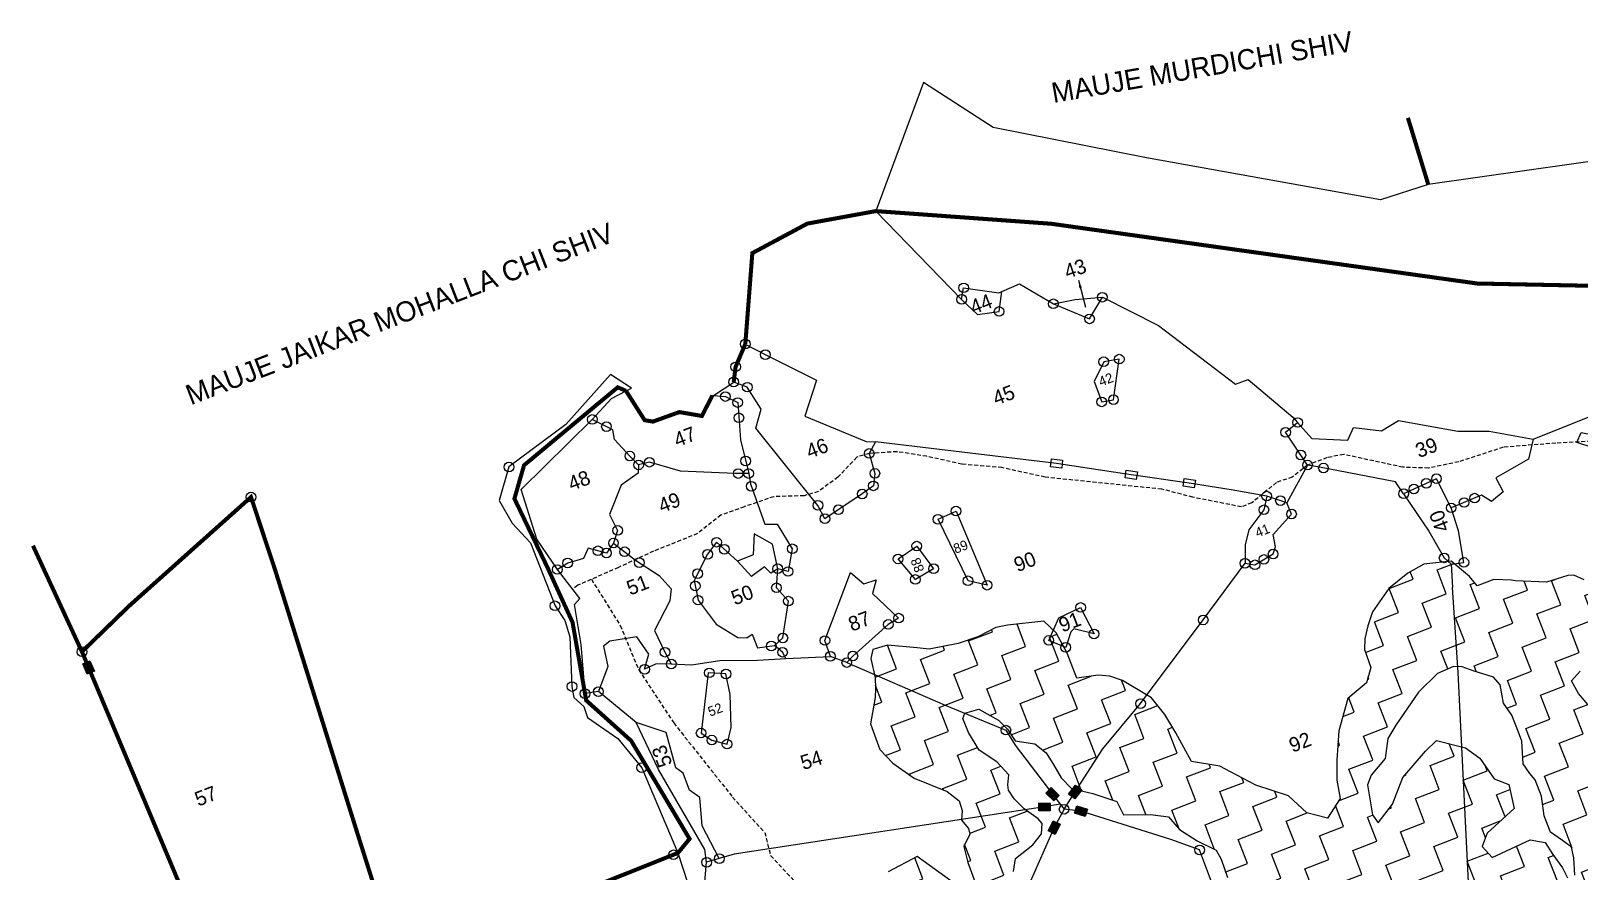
# Model space of a CAD drawing. Header units: metres. Extents: x 298584 to 302516, y 1968971 to 1973240.
# Drawn here: x 298584 to 300528, y 1972185 to 1973240 of the extents above; entities that cross this region are included whole.
import ezdxf

# ---------------------------------------------------------------- set-up
doc = ezdxf.new("R2010")
doc.units = ezdxf.units.M
doc.header["$MEASUREMENT"] = 0
for name, pattern in [('DASHDOT', [1, 0.5, -0.25, 0, -0.25]), ('DASHED', [0.75, 0.5, -0.25]), ('DIVIDE', [1.25, 0.5, -0.25, 0, -0.25, 0, -0.25])]:
    doc.linetypes.add(name, pattern=pattern)
for name, color, linetype in [('LINE_FOOTPATH', 1, 'DASHED'), ('OFF', 1, 'Continuous'), ('POLY_HATCH', 12, 'Continuous'), ('POLY_PARCEL', 6, 'Continuous'), ('POLY_WATER', 4, 'Continuous'), ('SYM_ARROW', 1, 'Continuous'), ('SYM_STONE', 1, 'Continuous'), ('TEXT_MAPOUT', 7, 'Continuous'), ('TEXT_PARCEL', 7, 'Continuous'), ('V_BOUND_LINE', 7, 'Continuous'), ('V_BOUND_STREAM_LINE', 7, 'DASHDOT'), ('V_DIVIDE_LINE', 7, 'DIVIDE')]:
    doc.layers.add(name, color=color, linetype=linetype)
doc.styles.add('TEXT_MAP', font='')
doc.styles.get('TEXT_MAP').set_extended_font_data('Kruti Dev 050')
doc.dimstyles.get("Standard").update_dxf_attribs({"dimtxt": 0.18, "dimasz": 0.18, "dimexe": 0.18, "dimexo": 0.0625, "dimgap": 0.09, "dimtad": 0, "dimtih": 1, "dimtoh": 1, "dimdec": 4, "dimzin": 0, "dimdsep": 46, "dimtxsty": 'Standard', "dimcen": 0.09, "dimadec": 0, "dimazin": 0, "dimtfac": 1, "dimtdec": 4, "dimtofl": 0, "dimtmove": 0, "dimatfit": 3, "dimfxl": 1, "dimtolj": 1, "dimtzin": 0, "dimarcsym": 0})

# ---------------------------------------------------------------- blocks, each defined once
blk = doc.blocks.new('STONE')
blk.add_circle((0, 0), 0.851)
blk = doc.blocks.new('STONESQUARE')
blk.add_lwpolyline([(-0.7, 0.48), (0.7, 0.48), (0.7, -0.48), (-0.7, -0.48)], close=True)
blk = doc.blocks.new('STONESQUAREFILLED')
blk.add_hatch(color=256).paths.add_polyline_path([(0.7, -0.48), (0.7, 0.48), (-0.7, 0.48), (-0.7, -0.48)])
blk.add_lwpolyline([(-0.7, 0.48), (0.7, 0.48), (0.7, -0.48), (-0.7, -0.48)], close=True)
blk = doc.blocks.new('TEXTARROW')
blk.add_leader([(0.04, -0.01), (8.68, -0.01)], dimstyle='Standard', override={"dimtxt": 2.5, "dimasz": 2.5, "dimexe": 1.25, "dimexo": 0.625, "dimgap": 0.625, "dimtad": 1, "dimtih": 0, "dimtoh": 0, "dimzin": 8, "dimcen": 2.5, "dimtofl": 1})

msp = doc.modelspace()

# ---------------------------------------------------------------- hatches: boundary and pattern name
at = {"layer": 'POLY_HATCH'}
h = msp.add_hatch(dxfattribs=at)
h.set_pattern_fill('ZIGZAG', color=256, scale=10.162801, angle=21.1555, style=0)
h.set_pattern_definition([(21.1555, (299824.944, 1968554.17), (18.4471, 41.73738), [32.2669, -32.2669]), (111.1555, (299855.037, 1968565.816), (-41.73738, 18.4471), [32.2669, -32.2669])])
h.paths.add_polyline_path([(299997.4, 1971552), (299980.5, 1971580.5), (299971.6, 1971591), (299969.2, 1971622.2), (299973.9, 1971645.4), (299966.2, 1971662.8), (299972.6, 1971678.9), (299968.9, 1971696), (299962.3, 1971708), (299959.9, 1971721.7), (299961.4, 1971732.9), (299959.9, 1971746.9), (299955.3, 1971753.9), (299951, 1971760), (299943.5, 1971771.7), (299937, 1971788.6), (299925.8, 1971810), (299920.9, 1971835.3), (299915.2, 1971857.5), (299909.3, 1971872.7), (299894.7, 1971885.5), (299879.8, 1971901.1), (299868.6, 1971915.2), (299863, 1971934.5), (299861.1, 1971952.2), (299860.7, 1971965.6), (299849.2, 1971977.7), (299829.9, 1971993.6), (299820, 1972007.8), (299809.6, 1972039.8), (299812.3, 1972055.4), (299808.4, 1972065.5), (299795.2, 1972077), (299786.8, 1972103.8), (299790.2, 1972117.8), (299798.2, 1972129.6), (299811.5, 1972140.6), (299820.6, 1972159.7), (299818, 1972184), (299820.4, 1972200.5), (299842, 1972217.6), (299853.1, 1972231.6), (299854, 1972244.5), (299848.8, 1972250.3), (299831.3, 1972263), (299811.9, 1972282.3), (299810.9, 1972293), (299812.1, 1972305.5), (299796.9, 1972322), (299774.7, 1972336.7), (299761.3, 1972358.7), (299752.3, 1972382), (299774.3, 1972388.1), (299799, 1972374.3), (299810.2, 1972363.1), (299819.8, 1972348.3), (299844.7, 1972344.4), (299858.7, 1972333.3), (299868.6, 1972317.7), (299877.7, 1972301.7), (299890.7, 1972288.3), (299917.4, 1972282.1), (299947.5, 1972272.3), (299956, 1972255.2), (299989.9, 1972255.7), (300012.5, 1972252.8), (300026.4, 1972236.8), (300048.3, 1972222.9), (300072.5, 1972210.9), (300078.7, 1972199.7), (300086.7, 1972176.5), (300081.2, 1972165.6), (300081.1, 1972155.9), (300085.2, 1972142.9), (300096.2, 1972134.5), (300104.8, 1972122.3), (300112, 1972107.8), (300116.1, 1972086), (300118.6, 1972074.4), (300126.6, 1972063.9), (300145.2, 1972071.1), (300173.6, 1972065.5), (300187.8, 1972056.5), (300210, 1972042.7), (300215.7, 1972044.9), (300231.1, 1972052.8), (300247.7, 1972060.2), (300265.6, 1972064.2), (300285.7, 1972065.1), (300312.7, 1972075.6), (300330.1, 1972091.1), (300352.6, 1972100.8), (300377.6, 1972106.6), (300407.4, 1972089.9), (300440.7, 1972079.4), (300471.2, 1972070.9), (300495.5, 1972068.6), (300513.9, 1972061.1), (300529.1, 1972044.6), (300545.5, 1972024.7), (300566.8, 1972012.6), (300581.3, 1971990), (300584.4, 1971979.5), (300587.8, 1971963.3), (300586.1, 1971954.9), (300605.7, 1971942.1), (300624.9, 1971930.1), (300631.7, 1971915.2), (300642.7, 1971892.7), (300650.7, 1971874.5), (300670.8, 1971888), (300694, 1971900.9), (300728.6, 1971904.6), (300750.7, 1971922.9), (300776.1, 1971937.6), (300808.2, 1971940.2), (300818.5, 1971946.2), (300824.5, 1971981.7), (300842.9, 1971996.4), (300873.7, 1972007.4), (300886.5, 1972014.3), (300898.5, 1972041.3), (300909.1, 1972054.1), (300937.2, 1972067), (300970.4, 1972081.8), (300976.6, 1972094.9), (300999.2, 1972114.3), (301023.7, 1972123.8), (301019.1, 1972156.1), (301012.9, 1972189.6), (301035.8, 1972216), (301032.3, 1972239.9), (301014, 1972239.6), (301002, 1972242.8), (300992.2, 1972268.2), (300994.7, 1972281.8), (301014, 1972287.3), (301043.3, 1972299.6), (301050, 1972314.8), (301045.7, 1972333.6), (301037.5, 1972367.8), (301040.9, 1972411.9), (301051.2, 1972430.4), (301075.5, 1972433), (301087.7, 1972411.5), (301089.7, 1972376.3), (301078.4, 1972352.5), (301075.2, 1972335.7), (301080.3, 1972325), (301084, 1972308), (301080.3, 1972294.9), (301073.9, 1972278.8), (301073.2, 1972267.9), (301074, 1972245.8), (301060.7, 1972222.2), (301067.2, 1972170.3), (301065.9, 1972156.1), (301069.6, 1972126.5), (301089.1, 1972113.6), (301094.1, 1972100.9), (301099.7, 1972088.8), (301103.1, 1972082.4), (301126.4, 1972082.6), (301159.4, 1972065.3), (301170.4, 1972056.9), (301183.7, 1972037.7), (301206.3, 1972039.7), (301241.9, 1972033), (301256.8, 1972027.2), (301264.2, 1972005.7), (301271.5, 1971996.9), (301312, 1971990.2), (301327.9, 1971981.8), (301341, 1971960.6), (301350.8, 1971935.2), (301372.2, 1971932.8), (301386, 1971919.7), (301396.9, 1971901.5), (301417.2, 1971891.9), (301428.8, 1971876.9), (301455.1, 1971859.6), (301465.8, 1971829.3), (301469.1, 1971795.6), (301469.2, 1971770.3), (301480.6, 1971740.7), (301484.3, 1971706.2), (301483.5, 1971685.5), (301479.9, 1971664.6), (301489.7, 1971634.4), (301496.1, 1971607.7), (301498, 1971586.7), (301492.1, 1971573.2), (301493.1, 1971560.1), (301501.2, 1971529.2), (301490.4, 1971501.7), (301482, 1971478.1), (301489.6, 1971450.9), (301492.1, 1971434.4), (301486.5, 1971408.8), (301490.5, 1971395.8), (301500.5, 1971367.6), (301498, 1971354), (301487.7, 1971345.2), (301491.8, 1971314.7), (301495, 1971306.2), (301500.1, 1971286.9), (301499.3, 1971277.7), (301500.5, 1971256.8), (301507.2, 1971249.7), (301509.6, 1971240.9), (301515.8, 1971219.9), (301515.8, 1971202.4), (301552.1, 1971211.6), (301579.5, 1971226.1), (301576, 1971265.6), (301573, 1971298.4), (301569.3, 1971320.4), (301590, 1971332.3), (301597.9, 1971359.6), (301604.1, 1971381.4), (301603.1, 1971396.6), (301586.9, 1971410.8), (301562.4, 1971418.8), (301559.3, 1971429.3), (301569.1, 1971446.7), (301601.8, 1971472.9), (301622, 1971501.1), (301624.7, 1971521.7), (301609.8, 1971540.2), (301600.1, 1971575.3), (301597, 1971598.4), (301595.3, 1971615.3), (301589.8, 1971629.6), (301593.6, 1971650.2), (301600.8, 1971656.9), (301621.1, 1971664.8), (301632.3, 1971675.9), (301647.9, 1971711.1), (301643.3, 1971722.9), (301635.6, 1971740.4), (301623.8, 1971758.2), (301613.2, 1971770.6), (301609.1, 1971783.6), (301608.8, 1971802), (301599, 1971835.1), (301590, 1971865.6), (301578.5, 1971885.5), (301557.5, 1971896.8), (301542.5, 1971910.5), (301543.2, 1971938.9), (301546.8, 1971954.9), (301546.3, 1971971.2), (301537, 1971985.1), (301527.5, 1971992.1), (301489.1, 1972018.7), (301463.4, 1972039.9), (301430.4, 1972074.8), (301375, 1972092.2), (301337.3, 1972099), (301299, 1972120.2), (301266.7, 1972123.2), (301240.4, 1972120.8), (301252.3, 1972135.1), (301281, 1972154), (301275.6, 1972190.8), (301242.4, 1972206.1), (301198.2, 1972204.6), (301142.2, 1972181), (301122.8, 1972170.6), (301117.6, 1972171.5), (301175.5, 1972214.6), (301197.5, 1972230.9), (301187.4, 1972262), (301172.2, 1972286.2), (301142, 1972298.9), (301128.8, 1972297.7), (301139.7, 1972317.4), (301169, 1972334.6), (301201.5, 1972363.7), (301204, 1972377.3), (301200.3, 1972389.3), (301174.8, 1972423), (301166.1, 1972430.3), (301182.8, 1972460.1), (301184.3, 1972488.9), (301181.6, 1972503.4), (301160.4, 1972525.4), (301151.6, 1972535.6), (301128.9, 1972554), (301100.1, 1972555.5), (301088.6, 1972550.1), (301086.5, 1972527.9), (301083.3, 1972511.1), (301080.7, 1972492.6), (301076.8, 1972464.8), (301078.9, 1972456.9), (301073.8, 1972450), (301061.1, 1972445.1), (301042.7, 1972457.5), (301018.6, 1972456.9), (301001.6, 1972453.2), (300985.4, 1972484.9), (300959.5, 1972486.5), (300944.8, 1972481.8), (300932.4, 1972458.5), (300915.9, 1972435.6), (300911.4, 1972404.7), (300918, 1972380), (300921, 1972359.8), (300923.1, 1972344.1), (300911.9, 1972320.3), (300898.1, 1972290.7), (300903, 1972265.4), (300908.1, 1972224.5), (300901.7, 1972208.5), (300906.7, 1972188), (300903, 1972174.9), (300856.9, 1972170.7), (300822.9, 1972143), (300811.6, 1972126.9), (300807.1, 1972113.5), (300782, 1972104.3), (300753.7, 1972084.6), (300740.7, 1972067.9), (300751.1, 1972040.8), (300749.1, 1972028.4), (300724.9, 1972005.4), (300715.3, 1971990), (300710.9, 1971973.8), (300695.7, 1971967.9), (300676.9, 1971963.5), (300659.6, 1971965.6), (300651.6, 1971976.1), (300632.8, 1971980.7), (300629.5, 1971995.7), (300648.1, 1972007.8), (300662.3, 1972024), (300672, 1972044.2), (300664, 1972072.3), (300647.7, 1972084.4), (300637.7, 1972082.5), (300616.9, 1972073.5), (300602.6, 1972072.8), (300609.1, 1972086), (300623.9, 1972100.5), (300623.6, 1972118.9), (300613.4, 1972135.3), (300605.3, 1972148.7), (300596.4, 1972154), (300568.9, 1972152.1), (300571.8, 1972169.8), (300583.2, 1972178.1), (300595.8, 1972185.8), (300617.8, 1972199.2), (300625, 1972210.8), (300623.3, 1972222.7), (300607.4, 1972243.8), (300602.4, 1972246.7), (300580.3, 1972270.9), (300580, 1972294.2), (300598.3, 1972310), (300571.2, 1972334.5), (300558.6, 1972347.1), (300552.1, 1972351.4), (300553.3, 1972368.4), (300541.6, 1972391.1), (300527.3, 1972407.9), (300518.2, 1972423.8), (300529.1, 1972435.8), (300549, 1972447.4), (300557.7, 1972475.1), (300553.5, 1972503.6), (300548.8, 1972523.2), (300534.3, 1972550.6), (300521.4, 1972556.3), (300513.7, 1972556.2), (300486.8, 1972547.8), (300448.2, 1972549.4), (300443, 1972550.3), (300421, 1972551), (300399.9, 1972542.9), (300390.4, 1972554.8), (300367.4, 1972574), (300332.8, 1972570.4), (300313, 1972558.8), (300289.2, 1972539.9), (300268.4, 1972510.5), (300262.7, 1972492.7), (300259.1, 1972476.7), (300258.6, 1972462.9), (300266.3, 1972440.6), (300261.2, 1972421.1), (300237.7, 1972401.4), (300226.1, 1972360.9), (300223.8, 1972324), (300223.9, 1972298.8), (300227.8, 1972276), (300212, 1972251.4), (300186.2, 1972257.9), (300163.3, 1972279.2), (300122.2, 1972292.5), (300090.4, 1972309.3), (300076.8, 1972316.7), (300041.5, 1972322.5), (300031.8, 1972340.1), (300021.7, 1972358.6), (300008, 1972381.5), (299991.2, 1972402.2), (299954.5, 1972424), (299938.8, 1972429.6), (299924.2, 1972430.8), (299897.3, 1972427.2), (299885.2, 1972458.5), (299871.4, 1972484.2), (299856, 1972498.7), (299810.3, 1972493.6), (299795.8, 1972490.9), (299773.1, 1972479.2), (299748.2, 1972470.6), (299712.1, 1972463.4), (299696.8, 1972465.3), (299659.6, 1972468.4), (299641.1, 1972463.2), (299638.8, 1972451.6), (299644.3, 1972427.4), (299644.8, 1972407.7), (299638.4, 1972369.7), (299650, 1972337.3), (299666.3, 1972320.3), (299693, 1972301.5), (299734.6, 1972284.5), (299749.8, 1972272.9), (299753.5, 1972260.7), (299752.4, 1972248.6), (299764.5, 1972234.5), (299755.4, 1972215.7), (299760.4, 1972195.3), (299769.5, 1972171.6), (299756.2, 1972168.4), (299739, 1972172.5), (299697.1, 1972202.9), (299660.6, 1972183.9), (299643.5, 1972175.4), (299643.7, 1972147.3), (299646, 1972128.7), (299676.1, 1972088.8), (299681.2, 1972083), (299709.3, 1972044.7), (299728.5, 1972032.7), (299732.9, 1972014), (299729, 1971998.9), (299737.5, 1971976.9), (299757, 1971959.2), (299778.9, 1971945.3), (299783.2, 1971934.3), (299786.9, 1971909.5), (299792.9, 1971886.6), (299811.9, 1971872.5), (299836.1, 1971860.5), (299845.7, 1971850.6), (299854.8, 1971847.3), (299847, 1971834.9), (299831.7, 1971806.6), (299831.1, 1971795.7), (299848.1, 1971768.4), (299826.4, 1971755), (299817.7, 1971744.8), (299807.2, 1971724.2), (299813.1, 1971701.3), (299828, 1971677.9), (299842.3, 1971661), (299869.6, 1971648.3), (299867, 1971637.5), (299848, 1971601), (299845.4, 1971577.7), (299861.9, 1971545.2), (299875.9, 1971538.9), (299880.9, 1971526.3), (299882.8, 1971521.2), (299895, 1971489.3), (299927.6, 1971450.4), (299934.7, 1971434.6), (299941.2, 1971405.1), (299945, 1971380.3), (299957.6, 1971350.2), (299947.8, 1971332.8), (299941.9, 1971292.6), (299931.6, 1971274), (299936, 1971255.3), (299944.8, 1971232.4), (299954.1, 1971223.4), (299966.8, 1971210.8), (300000.9, 1971200.7), (300013.3, 1971198.7), (300001.6, 1971178.8), (300009.6, 1971150.8), (300015, 1971139.3), (300027.6, 1971134.4), (300027.6, 1971121.8), (300023.1, 1971100.6), (300036.1, 1971069.7), (300075.6, 1971035.4), (300099, 1971015.3), (300113.9, 1971009.4), (300120.5, 1971010), (300125.2, 1971020.5), (300133.9, 1971030.7), (300152.1, 1971029), (300148.7, 1971002.4), (300148.3, 1970993.5), (300153.1, 1970971.1), (300171.9, 1970942.4), (300178.4, 1970933.2), (300168.5, 1970918.7), (300160.9, 1970903.1), (300158.3, 1970884.6), (300147.7, 1970872.3), (300172.6, 1970847.7), (300202.5, 1970823.3), (300266, 1970809.9), (300275.4, 1970810.7), (300282.1, 1970833.7), (300276.5, 1970848.1), (300265.6, 1970866.2), (300257.1, 1970875.5), (300246.3, 1970903.4), (300241.6, 1970925.9), (300253, 1970939.1), (300253.6, 1970945.1), (300242.8, 1970960.4), (300221.5, 1970982.2), (300212.9, 1971014.9), (300210.7, 1971036), (300204.2, 1971052.9), (300191, 1971064.4), (300183, 1971074.9), (300167.1, 1971096), (300160.4, 1971103.1), (300153.7, 1971118), (300152, 1971134.8), (300153.2, 1971151.8), (300148.7, 1971163.7), (300144.2, 1971172.7), (300138.5, 1971189.9), (300129.1, 1971206.7), (300120.4, 1971226.6), (300111.8, 1971238.8), (300104.3, 1971250.5), (300093.6, 1971270.7), (300078, 1971298.4), (300076.1, 1971308.3), (300066.6, 1971332.9), (300054.7, 1971361.3), (300036.9, 1971404.1), (300034.4, 1971413.7), (300033.8, 1971420.3), (300025.1, 1971452.9), (300018.9, 1971486.4), (300006.8, 1971517.7), (300004.3, 1971534.3)])
h.paths.add_polyline_path([(300275.8, 1972245.4), (300268.4, 1972255.4), (300262.1, 1972293), (300266.7, 1972305.3), (300284.5, 1972326.3), (300287.8, 1972351.1), (300297.8, 1972367.9), (300326.4, 1972409.6), (300350.3, 1972433), (300370.4, 1972441.9), (300381.2, 1972441.4), (300395, 1972436.1), (300420.4, 1972428.3), (300428.8, 1972418.6), (300433, 1972395.6), (300443.5, 1972380.8), (300451.8, 1972359.3), (300456.1, 1972348.1), (300457.8, 1972319.3), (300466.1, 1972307.2), (300472.7, 1972299.2), (300480.6, 1972278.8), (300484.2, 1972254.3), (300492.1, 1972233.8), (300506.9, 1972223.1), (300518.4, 1972214.6), (300521.1, 1972201.5), (300522.5, 1972179.7), (300513.2, 1972176.1), (300507.1, 1972189), (300494.8, 1972205.5), (300485.4, 1972220.7), (300466.5, 1972223.9), (300418.6, 1972201.8), (300406.1, 1972215.8), (300412.6, 1972232.5), (300446.6, 1972263.2), (300439.6, 1972293.5), (300421.5, 1972300.6), (300403.3, 1972326.5), (300385.3, 1972339.5), (300348.7, 1972348.8), (300335.1, 1972335.4), (300306.8, 1972302.1), (300293.8, 1972268.8)], flags=16)

# ---------------------------------------------------------------- linework, layer by layer
at = {"layer": 'LINE_FOOTPATH', "ltscale": 10}
for points in [[(300572.8, 1972726.6), (300498.8, 1972722.4), (300432.7, 1972717.2), (300376.8, 1972698.9), (300338.9, 1972691), (300306.7, 1972692.1), (300232.5, 1972708.1), (300211.5, 1972704.2), (300187, 1972694.8), (300167.8, 1972679.7), (300148, 1972672.9), (300116.9, 1972647.3), (300104, 1972642.3), (300043.2, 1972654.3), (300004.1, 1972664.5), (299857.5, 1972679.6), (299803.4, 1972691.6), (299753.1, 1972695.8), (299709.1, 1972705.8), (299671.7, 1972711.6), (299636.7, 1972709.4), (299621.1, 1972704.7), (299597.5, 1972679.5), (299572.8, 1972661.5), (299554.9, 1972656.3), (299516.9, 1972655.1), (299479.9, 1972642.5), (299450.6, 1972632), (299421.1, 1972608.7), (299365.9, 1972586.5), (299321.8, 1972566.1), (299270.8, 1972543.8), (299264.5, 1972538.8)], [(299288, 1972551.3), (299324.1, 1972493.4), (299347.4, 1972437.4), (299391.4, 1972370.8), (299465.1, 1972277.7), (299505.5, 1972233.3), (299513, 1972204.1), (299562.8, 1972150.7), (299584.2, 1972129.4), (299607.2, 1972099.5), (299667.7, 1972042.6), (299697, 1972015.9), (299732.5, 1971964.6), (299768, 1971887.1), (299775, 1971837.4), (299799.3, 1971731.9), (299824.7, 1971615), (299833.9, 1971555.2), (299837.3, 1971475.4), (299849.7, 1971409.3), (299857.5, 1971311.7), (299879.3, 1971198.9)]]:
    msp.add_lwpolyline(points, dxfattribs=at)
at = {"layer": 'OFF'}
for points in [[(299704.9, 1973175.5), (299645.1, 1973013.9)], [(299338.3, 1972791.6), (299311.9, 1972808.6)], [(299441.2, 1972782.1), (299466.6, 1972799.1)]]:
    msp.add_lwpolyline(points, dxfattribs=at)
at = {"layer": 'POLY_HATCH', "ltscale": 10}
for points in [[(300534.3, 1972550.6), (300521.4, 1972556.3), (300513.7, 1972556.2), (300486.8, 1972547.8), (300448.2, 1972549.4), (300443, 1972550.3), (300421, 1972551), (300399.9, 1972542.9), (300390.4, 1972554.8), (300367.4, 1972574), (300332.8, 1972570.4), (300313, 1972558.8), (300289.2, 1972539.9), (300268.4, 1972510.5), (300262.7, 1972492.7), (300259.1, 1972476.7), (300258.6, 1972462.9), (300266.3, 1972440.6), (300261.2, 1972421.1), (300237.7, 1972401.4), (300226.1, 1972360.9), (300223.8, 1972324), (300223.9, 1972298.8), (300227.8, 1972276), (300212, 1972251.4), (300186.2, 1972257.9), (300163.3, 1972279.2), (300122.2, 1972292.5), (300090.4, 1972309.3), (300076.8, 1972316.7), (300041.5, 1972322.5), (300031.8, 1972340.1), (300021.7, 1972358.6), (300008, 1972381.5), (299991.2, 1972402.2), (299954.5, 1972424), (299938.8, 1972429.6), (299924.2, 1972430.8), (299897.3, 1972427.2), (299885.2, 1972458.5), (299871.4, 1972484.2), (299856, 1972498.7), (299810.3, 1972493.6), (299795.8, 1972490.9), (299773.1, 1972479.2), (299748.2, 1972470.6), (299712.1, 1972463.4), (299696.8, 1972465.3), (299659.6, 1972468.4), (299641.1, 1972463.2), (299638.8, 1972451.6), (299644.3, 1972427.4), (299644.6, 1972414), (299644, 1972403), (299638.4, 1972369.7), (299650, 1972337.3), (299666.3, 1972320.3), (299693, 1972301.5), (299734.6, 1972284.5), (299749.8, 1972272.9), (299753.5, 1972260.7), (299752.4, 1972248.6), (299761.2, 1972238.4), (299763, 1972231.3), (299755.4, 1972215.7), (299760.4, 1972195.3), (299769.5, 1972171.6)], [(300522.5, 1972179.7), (300521.1, 1972201.5), (300518.4, 1972214.6), (300506.9, 1972223.1), (300492.1, 1972233.8), (300484.2, 1972254.3), (300480.6, 1972278.8), (300472.7, 1972299.2), (300466.1, 1972307.2), (300457.8, 1972319.3), (300456.1, 1972348.1), (300451.8, 1972359.3), (300443.5, 1972380.8), (300433, 1972395.6), (300428.8, 1972418.6), (300420.4, 1972428.3), (300395, 1972436.1), (300381.2, 1972441.4), (300370.4, 1972441.9), (300370.4, 1972441.9), (300350.3, 1972433), (300326.4, 1972409.6), (300297.8, 1972367.9), (300287.8, 1972351.1), (300284.5, 1972326.3), (300266.7, 1972305.3), (300262.1, 1972293), (300268.4, 1972255.4), (300275.8, 1972245.4), (300293.8, 1972268.8), (300306.8, 1972302.1), (300335.1, 1972335.4), (300348.7, 1972348.8), (300385.3, 1972339.5), (300403.3, 1972326.5), (300421.5, 1972300.6), (300439.6, 1972293.5), (300446.6, 1972263.2), (300412.6, 1972232.5), (300406.1, 1972215.8), (300418.6, 1972201.8), (300466.5, 1972223.9), (300485.4, 1972220.7), (300494.8, 1972205.5), (300507.1, 1972189), (300513.2, 1972176.1)], [(300541.6, 1972391.1), (300527.3, 1972407.9), (300518.2, 1972423.8), (300529.1, 1972435.8)], [(299818, 1972184), (299820.4, 1972200.5), (299842, 1972217.6), (299853.1, 1972231.6), (299854, 1972244.5), (299848.8, 1972250.3), (299831.3, 1972263), (299818.6, 1972275.6), (299811.5, 1972286.4), (299810.9, 1972293), (299812.1, 1972305.5), (299796.9, 1972322), (299774.7, 1972336.7), (299761.3, 1972358.7), (299754.4, 1972376.5), (299756.7, 1972383.2), (299774.3, 1972388.1), (299799, 1972374.3), (299810.2, 1972363.1), (299819.8, 1972348.3), (299844.7, 1972344.4), (299858.7, 1972333.3), (299868.6, 1972317.7), (299877.7, 1972301.7), (299890.7, 1972288.3), (299917.4, 1972282.1), (299947.5, 1972272.3), (299956, 1972255.2), (299989.9, 1972255.7), (300012.5, 1972252.8), (300026.4, 1972236.8), (300048.3, 1972222.9), (300072.5, 1972210.9), (300078.7, 1972199.7), (300086.7, 1972176.5)], [(299739, 1972172.5), (299697.1, 1972202.9), (299660.6, 1972183.9)]]:
    msp.add_lwpolyline(points, dxfattribs=at)
at = {"layer": 'POLY_PARCEL'}
for points in [[(299752.7, 1972903), (299772.6, 1972884), (299799.8, 1972887.8), (299803.3, 1972912.8)], [(299867.9, 1972897.4), (299913.3, 1972878.5), (299929.4, 1972905.7)], [(299481.2, 1972846.9), (299506.3, 1972833.6), (299570.4, 1972801.3), (299555.9, 1972756.4), (299632.9, 1972724.3), (299644.7, 1972724)], [(299439.8, 1972782.2), (299441.2, 1972782.1)], [(299441.2, 1972782.1), (299456.2, 1972780.9), (299471.6, 1972773.4), (299475.3, 1972726.4), (299485.4, 1972684.2)], [(299644.7, 1972724), (299636.7, 1972709.4), (299643.8, 1972684.3), (299641.9, 1972668.7), (299627.9, 1972658.5), (299581.1, 1972627.4), (299572.4, 1972644.2), (299494.5, 1972741.2), (299501, 1972764.9), (299483.7, 1972792.7), (299466.6, 1972799.1)], [(300569.7, 1972685.9), (300571.3, 1972697.1), (300561, 1972711.3), (300524.9, 1972723.3), (300530.4, 1972735.9), (300545.7, 1972732.8), (300557.8, 1972740.8), (300564.3, 1972751.9), (300565.6, 1972765.3)], [(299347.2, 1972695), (299336.2, 1972706.1), (299317.1, 1972727), (299314.8, 1972739.1), (299289.1, 1972752.1)], [(300187, 1972694.8), (300159.5, 1972736), (300174.6, 1972748.3)], [(300135.8, 1972655.8), (300091.2, 1972663.6), (300038.5, 1972672), (299962.5, 1972682.9), (299871.9, 1972696.8), (299644.7, 1972724)], [(300470.2, 1972727.3), (300464.6, 1972702.3), (300423.4, 1972678.7), (300432.6, 1972661.1), (300418, 1972649.2), (300405.4, 1972656.8), (300367.3, 1972641.1)], [(299347.2, 1972695), (299346.8, 1972684.7), (299325.3, 1972669.6), (299310.5, 1972632.7), (299320.9, 1972612.7), (299315.7, 1972596.8)], [(299485.4, 1972684.2), (299468.1, 1972684.2), (299399.8, 1972687.1), (299360.8, 1972698.4), (299347.2, 1972695)], [(299485.4, 1972684.2), (299487.6, 1972671.2), (299505.7, 1972620.6), (299521.3, 1972620.4), (299540.2, 1972589.6), (299534.9, 1972561.1), (299521.9, 1972564.6)], [(300187, 1972694.8), (300161.2, 1972647.4)], [(300307.6, 1972658.8), (300297.4, 1972673.7), (300202, 1972692), (300187, 1972694.8)], [(300367.3, 1972641.1), (300348.9, 1972677.7), (300307.6, 1972658.8)], [(300135.8, 1972655.8), (300132.2, 1972638.6), (300113.3, 1972613.5), (300108.5, 1972594.4), (300108.5, 1972571.4)], [(300108.5, 1972571.4), (300121, 1972569.5), (300143.8, 1972583.1), (300146.8, 1972592), (300143.9, 1972607.6), (300166.9, 1972633.3), (300161.2, 1972647.4)], [(300161.2, 1972647.4), (300135.8, 1972655.8)], [(300307.6, 1972658.8), (300339.4, 1972611.6), (300358.5, 1972578.2), (300367.4, 1972570.2)], [(300367.4, 1972570.2), (300383.3, 1972572.5), (300376.6, 1972612.1), (300367.3, 1972641.1)], [(299521.9, 1972564.6), (299515.4, 1972595.5), (299492.4, 1972608.5), (299490.9, 1972582.2), (299471.5, 1972573.9)], [(299315.7, 1972596.8), (299306.9, 1972584.3), (299284.1, 1972590.4), (299277.9, 1972577.4), (299258.2, 1972571.7), (299245.2, 1972563.6)], [(299315.7, 1972596.8), (299343.3, 1972575.3), (299373.2, 1972556.2), (299388.1, 1972539.4), (299386.5, 1972524.4), (299367.1, 1972487.1), (299380.3, 1972459.7), (299388.2, 1972444.9)], [(299471.5, 1972573.9), (299445.1, 1972597.9), (299433.9, 1972582.7), (299417, 1972549.7), (299421.9, 1972525.1), (299444.4, 1972494.9), (299471.9, 1972478.3), (299483, 1972477.9), (299489.9, 1972482.2), (299496.4, 1972465.2), (299517.9, 1972468.1)], [(299521.9, 1972564.6), (299513.2, 1972558.9), (299505.4, 1972566.8), (299489, 1972555), (299471.5, 1972573.9)], [(299881.4, 1972262.4), (299895.3, 1972284.1), (299930, 1972338.3), (299977.4, 1972395.1), (300056, 1972500.3), (300108.5, 1972571.4)], [(300367.4, 1972570.2), (300369.1, 1972541.1)], [(299517.9, 1972468.1), (299528.3, 1972477.6), (299535.3, 1972523.9), (299520.3, 1972540.6), (299521.9, 1972564.6)], [(299588, 1972454.5), (299581.1, 1972474.4), (299613.1, 1972559.7), (299629.9, 1972545.6), (299645.4, 1972550.6), (299640.8, 1972533.5), (299673.7, 1972502.5), (299660.6, 1972494.6), (299616.2, 1972454.9), (299608.6, 1972446.7)], [(300387.9, 1972088.7), (300392.6, 1972103.1), (300376.3, 1972434.3), (300369.1, 1972541.1)], [(299388.2, 1972444.9), (299368.4, 1972444.5), (299354.8, 1972438.2), (299360.2, 1972457.1), (299345.2, 1972479.2), (299311.1, 1972473.6), (299303.2, 1972467.2), (299308.5, 1972441.9), (299296.8, 1972410.2)], [(299388.2, 1972444.9), (299413.6, 1972443.7), (299449.4, 1972449.3), (299496.5, 1972449.8), (299532, 1972451.6)], [(299532, 1972451.6), (299527.9, 1972459.7), (299517.9, 1972468.1)], [(299532, 1972451.6), (299588, 1972454.5)], [(299608.6, 1972446.7), (299588, 1972454.5)], [(299608.6, 1972446.7), (299732.1, 1972393.2), (299808.3, 1972361.8), (299820, 1972342.8), (299876.6, 1972268.7)], [(299448.5, 1972200.4), (299427, 1972241.6), (299424.2, 1972277.1), (299411.3, 1972286.2), (299403, 1972307.8), (299394.1, 1972314.5), (299381.7, 1972358.8), (299344.1, 1972371.5)], [(299876.6, 1972268.7), (299856.8, 1972265.4), (299467.1, 1972205.8), (299448.5, 1972200.4)], [(299881.4, 1972262.4), (299869, 1972239.3), (299806, 1972096.9), (299846.2, 1972011), (299891.2, 1971918.7), (299957.7, 1971780.9)], [(299876.6, 1972268.7), (299881.4, 1972262.4)], [(300243.6, 1972024.7), (300220.7, 1972027.6), (300195, 1972037.7), (300109, 1972057.5), (300051.5, 1972211.3), (300015.4, 1972224.2), (299902.5, 1972259.9), (299881.4, 1972262.4)], [(299448.5, 1972200.4), (299432.6, 1972195.8)]]:
    msp.add_lwpolyline(points, dxfattribs=at)
for points in [[(299931.1, 1972824.6), (299919.3, 1972799.9), (299928.6, 1972774.2), (299943.4, 1972776.9), (299950.6, 1972827.9)], [(299723.1, 1972626.7), (299745.7, 1972637), (299784.8, 1972543.9), (299760.8, 1972549.4)], [(299673, 1972576.9), (299696.4, 1972593), (299717.6, 1972564.6), (299694.7, 1972551.1)], [(299862.2, 1972474.5), (299874.7, 1972502.9), (299902.1, 1972515.9), (299919, 1972482.7), (299893.8, 1972489.2), (299889.7, 1972485.2), (299883.4, 1972465.8)], [(299434.5, 1972433.9), (299425.7, 1972358.1), (299439.2, 1972349.3), (299458.3, 1972344.2), (299463.6, 1972365), (299462.3, 1972406.5), (299456.9, 1972432.4)]]:
    msp.add_lwpolyline(points, close=True, dxfattribs=at)
at = {"layer": 'POLY_WATER'}
for points in [[(302000.1, 1972793.3), (301946.6, 1972760.9), (301922.4, 1972797.7), (301797.6, 1972833.4), (301743.8, 1972854), (301684.4, 1972919.2), (301614, 1972973.6), (301555, 1973001.6), (301455.7, 1973060.6), (301394.9, 1973082.6), (301327.9, 1973111.5), (301171.9, 1973145.7), (300936.2, 1973025.8), (300770.9, 1973052.9), (300589.3, 1973083), (300338.6, 1973047.3), (300278.5, 1973028.1), (299984.8, 1973080.8), (299792.5, 1973119), (299704.9, 1973175.5)], [(299645.1, 1973013.9), (299752.7, 1972903)], [(299752.7, 1972903), (299755.3, 1972917.5), (299799.5, 1972911.2), (299803.3, 1972912.8)], [(299803.3, 1972912.8), (299825.3, 1972922.4), (299867.9, 1972897.4)], [(299867.9, 1972897.4), (299895.4, 1972902.8), (299929.4, 1972905.7)], [(299929.4, 1972905.7), (299999.7, 1972870.2), (300096.6, 1972796.3), (300112.6, 1972802.5), (300168.6, 1972755.2), (300174.6, 1972748.3)], [(299311.9, 1972808.6), (299255.8, 1972745.9), (299184.5, 1972692.4), (299172.2, 1972650.1), (299188.5, 1972621.9), (299211.3, 1972597), (299242.3, 1972518), (299254.5, 1972499.4), (299260.9, 1972479), (299263.6, 1972416.6), (299266.1, 1972402.9), (299278.6, 1972391.4), (299283.2, 1972377.6), (299321.3, 1972351.4), (299351.2, 1972314.6), (299396.6, 1972207.5)], [(299289.1, 1972752.1), (299313.2, 1972778.4), (299331.4, 1972788)], [(299331.4, 1972788), (299338.3, 1972791.6)], [(300470.2, 1972727.3), (300565.6, 1972765.3)], [(299245.2, 1972563.6), (299219.3, 1972601.6), (299199.8, 1972664.1), (299289.1, 1972752.1)], [(300174.6, 1972748.3), (300192.2, 1972728.2), (300237.7, 1972726), (300244.6, 1972742.1), (300279.9, 1972737.7), (300301.4, 1972750.7), (300375.8, 1972737.4), (300415.2, 1972737.5), (300470.2, 1972727.3)], [(299296.8, 1972410.2), (299280, 1972407.7), (299275, 1972469.2), (299266.8, 1972519.5), (299273.6, 1972527.2), (299245.2, 1972563.6)], [(299344.1, 1972371.5), (299296.8, 1972410.2)], [(299432.6, 1972195.8), (299430.5, 1972212), (299372.2, 1972312.4), (299344.1, 1972371.5)], [(299396.6, 1972207.5), (299414.8, 1972151.3), (299417.7, 1972097.9), (299416.4, 1972030)], [(299446.8, 1972051.9), (299428.7, 1972146.3), (299430.9, 1972176.2), (299432.6, 1972195.8)]]:
    msp.add_lwpolyline(points, dxfattribs=at)
at = {"layer": 'V_BOUND_LINE', "const_width": 5.08}
for points in [[(299481.2, 1972846.9), (299490, 1972961.1), (299559.1, 1972998.2), (299645.1, 1973013.9)], [(299466.6, 1972799.1), (299469, 1972818.2), (299481.2, 1972846.9)], [(299331.4, 1972788), (299354.8, 1972751.2), (299365.1, 1972749.4), (299398.4, 1972761.4), (299426.7, 1972756.5), (299439.8, 1972782.2)], [(299046.3, 1972067.6), (298993.7, 1972233.7), (298891.2, 1972562.1), (298860.6, 1972654.6), (298707.6, 1972517.8), (298648.4, 1972460.3)], [(298648.4, 1972460.3), (298838, 1972008.4), (298847.5, 1971985.5)], [(299396.6, 1972207.5), (299046.3, 1972067.6)]]:
    msp.add_lwpolyline(points, dxfattribs=at)
at = {"layer": 'V_BOUND_STREAM_LINE', "ltscale": 10, "const_width": 5.08}
for points in [[(299645.1, 1973013.9), (299865, 1972998), (300400.1, 1972922.9), (300998.5, 1972910.9), (301476.4, 1972965.6), (301699.3, 1972820.8), (301883.8, 1972703), (302021.3, 1972446), (302110.2, 1972150), (302135.8, 1971913.3), (302304.2, 1971700.9), (302387.1, 1971581), (302329.6, 1971454.8), (302292.4, 1971447.7)], [(299396.6, 1972207.5), (299411.2, 1972225.2), (299337.9, 1972348.4), (299281.4, 1972399.2), (299264.3, 1972497.2), (299232.8, 1972566.2), (299191.3, 1972652.6), (299203.4, 1972694.6), (299321, 1972792.5), (299331.4, 1972788)]]:
    msp.add_lwpolyline(points, dxfattribs=at)
at = {"layer": 'V_DIVIDE_LINE', "ltscale": 10, "const_width": 5.08}
for points in [[(300338.6, 1973047.3), (300313, 1973131)], [(298648.4, 1972460.3), (298586.9, 1972593.5)]]:
    msp.add_lwpolyline(points, dxfattribs=at)

# ---------------------------------------------------------------- block references
at = {"layer": 'SYM_ARROW', "ltscale": 10, "xscale": 4.065120239983914, "yscale": 4.065120239983914, "zscale": 4.065120239983914, "rotation": 284.0244094639972}
msp.add_blockref('TEXTARROW', (299899.6, 1972927.4), dxfattribs=at)
at = {"layer": 'SYM_STONE', "xscale": 7.113960419971849, "yscale": 7.113960419971849, "zscale": 7.113960419971849, "rotation": 21.15550735412409}
for p in [(299755.3, 1972917.5), (299752.7, 1972903), (299799.8, 1972887.8), (299481.2, 1972846.9), (299506.3, 1972833.6), (299469, 1972818.2), (299466.6, 1972799.1), (299483.7, 1972792.7), (299456.2, 1972780.9), (299471.6, 1972773.4), (299473.1, 1972754.2), (299289.1, 1972752.1), (299306.9, 1972743.1), (299336.2, 1972706.1), (299360.8, 1972698.4), (299184.5, 1972692.4), (299347.2, 1972695), (299472.2, 1972684.2), (299485.4, 1972684.2), (299488.7, 1972668.1), (298860.6, 1972654.6), (299320.9, 1972612.7), (299296.2, 1972587.1), (299306.9, 1972584.3), (299315.7, 1972596.8), (299329.7, 1972585.9), (299245.2, 1972563.6), (299258.2, 1972571.7), (299348.2, 1972572.2), (299242.3, 1972518), (299902.1, 1972515.9), (299919, 1972482.7), (299862.2, 1972474.5), (299883.4, 1972465.8), (299527.9, 1972459.7), (299354.8, 1972438.2), (299263.6, 1972416.6), (299280, 1972407.7), (299296.8, 1972410.2), (299351.2, 1972314.6), (299391, 1972205.2), (299432.6, 1972195.8), (299448.5, 1972200.4)]:
    msp.add_blockref('STONE', p, dxfattribs=at)
at = {"layer": 'SYM_STONE', "ltscale": 10}
for name, p, xscale, yscale, zscale, rotation in [('STONE', (299867.9, 1972897.4), 7.113960419971849, 7.113960419971849, 7.113960419971849, 21.15550735412409), ('STONE', (299929.4, 1972905.7), 7.113960419971849, 7.113960419971849, 7.113960419971849, 21.15550735412409), ('STONE', (299913.3, 1972878.5), 7.113960419971849, 7.113960419971849, 7.113960419971849, 21.15550735412409), ('STONE', (299931.1, 1972824.6), 7.113960419971849, 7.113960419971849, 7.113960419971849, 21.15550735412409), ('STONE', (299950.6, 1972827.9), 7.113960419971849, 7.113960419971849, 7.113960419971849, 21.15550735412409), ('STONE', (299928.6, 1972774.2), 7.113960419971849, 7.113960419971849, 7.113960419971849, 21.15550735412409), ('STONE', (299943.4, 1972776.9), 7.113960419971849, 7.113960419971849, 7.113960419971849, 21.15550735412409), ('STONE', (300159.5, 1972736), 7.113960419971849, 7.113960419971849, 7.113960419971849, 21.15550735412409), ('STONE', (300174.6, 1972748.3), 7.113960419971849, 7.113960419971849, 7.113960419971849, 21.15550735412409), ('STONE', (299481.7, 1972699.9), 7.113960419971849, 7.113960419971849, 7.113960419971849, 21.15550735412409), ('STONE', (299636.7, 1972709.4), 7.113960419971849, 7.113960419971849, 7.113960419971849, 21.15550735412409), ('STONE', (300178.6, 1972707.4), 7.113960419971849, 7.113960419971849, 7.113960419971849, 21.15550735412409), ('STONE', (299643.8, 1972684.3), 7.113960419971849, 7.113960419971849, 7.113960419971849, 21.15550735412409), ('STONESQUARE', (299871.9, 1972696.8), 10.16280059995979, 10.16280059995979, 10.16280059995979, 353.3216491881701), ('STONESQUARE', (299965.6, 1972682.5), 10.16280059995978, 10.16280059995978, 10.16280059995978, 351.5468173577464), ('STONE', (300187, 1972694.8), 7.113960419971849, 7.113960419971849, 7.113960419971849, 21.15550735412409), ('STONE', (300207, 1972691), 7.113960419971849, 7.113960419971849, 7.113960419971849, 21.15550735412409), ('STONE', (300348.9, 1972677.7), 7.113960419971849, 7.113960419971849, 7.113960419971849, 21.15550735412409), ('STONE', (299627.9, 1972658.5), 7.113960419971849, 7.113960419971849, 7.113960419971849, 21.15550735412409), ('STONE', (299641.9, 1972668.7), 7.113960419971849, 7.113960419971849, 7.113960419971849, 21.15550735412409), ('STONESQUARE', (300038.5, 1972672), 10.16280059995979, 10.16280059995979, 10.16280059995979, 350.5928402333073), ('STONE', (300307.6, 1972658.8), 7.113960419971849, 7.113960419971849, 7.113960419971849, 21.15550735412409), ('STONE', (300320.5, 1972664.7), 7.113960419971849, 7.113960419971849, 7.113960419971849, 21.15550735412409), ('STONE', (300336.2, 1972671.9), 7.113960419971849, 7.113960419971849, 7.113960419971849, 21.15550735412409), ('STONE', (299572.4, 1972644.2), 7.113960419971849, 7.113960419971849, 7.113960419971849, 21.15550735412409), ('STONE', (299598.1, 1972638.7), 7.113960419971849, 7.113960419971849, 7.113960419971849, 21.15550735412409), ('STONE', (299745.7, 1972637), 7.113960419971849, 7.113960419971849, 7.113960419971849, 21.15550735412409), ('STONE', (300132.2, 1972638.6), 7.113960419971849, 7.113960419971849, 7.113960419971849, 21.15550735412409), ('STONE', (300135.8, 1972655.8), 7.113960419971849, 7.113960419971849, 7.113960419971849, 21.15550735412409), ('STONE', (300153, 1972650.1), 7.113960419971849, 7.113960419971849, 7.113960419971849, 21.15550735412409), ('STONE', (300367.3, 1972641.1), 7.113960419971849, 7.113960419971849, 7.113960419971849, 21.15550735412409), ('STONE', (300383.6, 1972647.8), 7.113960419971849, 7.113960419971849, 7.113960419971849, 21.15550735412409), ('STONE', (300396.7, 1972653.3), 7.113960419971849, 7.113960419971849, 7.113960419971849, 21.15550735412409), ('STONE', (299581.1, 1972627.4), 7.113960419971849, 7.113960419971849, 7.113960419971849, 21.15550735412409), ('STONE', (299723.1, 1972626.7), 7.113960419971849, 7.113960419971849, 7.113960419971849, 21.15550735412409), ('STONE', (300166.9, 1972633.3), 7.113960419971849, 7.113960419971849, 7.113960419971849, 21.15550735412409), ('STONE', (299433.9, 1972582.7), 7.113960419971849, 7.113960419971849, 7.113960419971849, 21.15550735412409), ('STONE', (299445.1, 1972597.9), 7.113960419971849, 7.113960419971849, 7.113960419971849, 21.15550735412409), ('STONE', (299454.9, 1972589), 7.113960419971849, 7.113960419971849, 7.113960419971849, 21.15550735412409), ('STONE', (299540.2, 1972589.6), 7.113960419971849, 7.113960419971849, 7.113960419971849, 21.15550735412409), ('STONE', (299696.4, 1972593), 7.113960419971849, 7.113960419971849, 7.113960419971849, 21.15550735412409), ('STONE', (300143.8, 1972583.1), 7.113960419971849, 7.113960419971849, 7.113960419971849, 21.15550735412409), ('STONE', (299521.9, 1972564.6), 7.113960419971849, 7.113960419971849, 7.113960419971849, 21.15550735412409), ('STONE', (299534.9, 1972561.1), 7.113960419971849, 7.113960419971849, 7.113960419971849, 21.15550735412409), ('STONE', (299673, 1972576.9), 7.113960419971849, 7.113960419971849, 7.113960419971849, 21.15550735412409), ('STONE', (299717.6, 1972564.6), 7.113960419971849, 7.113960419971849, 7.113960419971849, 21.15550735412409), ('STONE', (300108.5, 1972571.4), 7.113960419971849, 7.113960419971849, 7.113960419971849, 21.15550735412409), ('STONE', (300121, 1972569.5), 7.113960419971849, 7.113960419971849, 7.113960419971849, 21.15550735412409), ('STONE', (300132.2, 1972576.2), 7.113960419971849, 7.113960419971849, 7.113960419971849, 21.15550735412409), ('STONE', (300358.5, 1972578.2), 7.113960419971849, 7.113960419971849, 7.113960419971849, 21.15550735412409), ('STONE', (300383.3, 1972572.5), 7.113960419971849, 7.113960419971849, 7.113960419971849, 21.15550735412409), ('STONE', (299418.3, 1972543), 7.113960419971849, 7.113960419971849, 7.113960419971849, 21.15550735412409), ('STONE', (299421.4, 1972558.3), 7.113960419971849, 7.113960419971849, 7.113960419971849, 21.15550735412409), ('STONE', (299520.3, 1972540.6), 7.113960419971849, 7.113960419971849, 7.113960419971849, 21.15550735412409), ('STONE', (299694.7, 1972551.1), 7.113960419971849, 7.113960419971849, 7.113960419971849, 21.15550735412409), ('STONE', (299760.8, 1972549.4), 7.113960419971849, 7.113960419971849, 7.113960419971849, 21.15550735412409), ('STONE', (299784.8, 1972543.9), 7.113960419971849, 7.113960419971849, 7.113960419971849, 21.15550735412409), ('STONE', (299421.9, 1972525.1), 7.113960419971849, 7.113960419971849, 7.113960419971849, 21.15550735412409), ('STONE', (299535.3, 1972523.9), 7.113960419971849, 7.113960419971849, 7.113960419971849, 21.15550735412409), ('STONE', (299673.7, 1972502.5), 7.113960419971849, 7.113960419971849, 7.113960419971849, 21.15550735412409), ('STONE', (299660.6, 1972494.6), 7.113960419971849, 7.113960419971849, 7.113960419971849, 21.15550735412409), ('STONE', (300056, 1972500.3), 7.113960419971849, 7.113960419971849, 7.113960419971849, 21.15550735412409), ('STONE', (299513.8, 1972467.5), 7.113960419971849, 7.113960419971849, 7.113960419971849, 21.15550735412409), ('STONE', (299528.3, 1972477.6), 7.113960419971849, 7.113960419971849, 7.113960419971849, 21.15550735412409), ('STONE', (299581.1, 1972474.4), 7.113960419971849, 7.113960419971849, 7.113960419971849, 21.15550735412409), ('STONE', (298648.4, 1972460.3), 7.113960419971849, 7.113960419971849, 7.113960419971849, 21.15550735412409), ('STONE', (299380.3, 1972459.7), 7.113960419971849, 7.113960419971849, 7.113960419971849, 21.15550735412409), ('STONE', (299388.2, 1972444.9), 7.113960419971849, 7.113960419971849, 7.113960419971849, 21.15550735412409), ('STONE', (299588, 1972454.5), 7.113960419971849, 7.113960419971849, 7.113960419971849, 21.15550735412409), ('STONE', (299608.6, 1972446.7), 7.113960419971849, 7.113960419971849, 7.113960419971849, 21.15550735412409), ('STONE', (299616.2, 1972454.9), 7.113960419971849, 7.113960419971849, 7.113960419971849, 21.15550735412409), ('STONESQUAREFILLED', (298656.7, 1972440.6), 10.16280059995979, 10.16280059995979, 10.16280059995979, 292.758061194858), ('STONE', (299436, 1972433.8), 7.113960419971849, 7.113960419971849, 7.113960419971849, 21.15550735412409), ('STONE', (299456.9, 1972432.4), 7.113960419971849, 7.113960419971849, 7.113960419971849, 21.15550735412409), ('STONE', (299977.4, 1972395.1), 7.113960419971849, 7.113960419971849, 7.113960419971849, 21.15550735412409), ('STONE', (299425.7, 1972358.1), 7.113960419971849, 7.113960419971849, 7.113960419971849, 21.15550735412409), ('STONE', (299439.2, 1972349.3), 7.113960419971849, 7.113960419971849, 7.113960419971849, 21.15550735412409), ('STONE', (299808.3, 1972361.8), 7.113960419971849, 7.113960419971849, 7.113960419971849, 21.15550735412409), ('STONE', (299458.3, 1972344.2), 7.113960419971849, 7.113960419971849, 7.113960419971849, 21.15550735412409), ('STONESQUAREFILLED', (299866.9, 1972281.3), 10.16280059995979, 10.16280059995979, 10.16280059995979, 315.5398106989761), ('STONESQUAREFILLED', (299895.3, 1972284.1), 10.16280059995978, 10.16280059995978, 10.16280059995978, 52.60557658115219), ('STONESQUAREFILLED', (299856.8, 1972265.4), 10.16280059995979, 10.16280059995979, 10.16280059995979, 359.4327498473081), ('STONE', (299881.4, 1972262.4), 7.113960419971849, 7.113960419971849, 7.113960419971849, 21.15550735412409), ('STONESQUAREFILLED', (299902.5, 1972259.9), 10.16280059995978, 10.16280059995978, 10.16280059995978, 342.4705245691036), ('STONESQUAREFILLED', (299869, 1972239.3), 10.16280059995979, 10.16280059995979, 10.16280059995979, 63.39902048647407), ('STONE', (300051.5, 1972211.3), 7.113960419971849, 7.113960419971849, 7.113960419971849, 21.15550735412409)]:
    msp.add_blockref(name, p, dxfattribs=dict(at, xscale=xscale, yscale=yscale, zscale=zscale, rotation=rotation))

# ---------------------------------------------------------------- texts
at = {"layer": 'TEXT_MAPOUT'}
for s, rotation, p in [('MAUJE MURDICHI SHIV', 9.8551, (299868, 1973149.6)), ('MAUJE JAIKAR MOHALLA CHI SHIV', 21.1555, (298785, 1972769.8))]:
    msp.add_text(s, height=25.407, rotation=rotation, dxfattribs=at).set_placement(p)
at = {"layer": 'TEXT_PARCEL', "style": 'TEXT_MAP'}
for s, height, rotation, p in [('43', 18.29, 19.1445, (299885.5, 1972928.5)), ('44', 18.29, 21.1555, (299767.7, 1972883.8)), ('42', 12.2, 21.1555, (299927.6, 1972793.3)), ('45', 18.29, 21.1555, (299796.1, 1972769.4)), ('47', 18.29, 21.1555, (299395.8, 1972717)), ('46', 18.29, 21.1555, (299561.9, 1972702.6)), ('39', 18.29, 21.1555, (300326.9, 1972703.4)), ('48', 18.29, 21.1555, (299263.1, 1972662.1)), ('49', 18.29, 21.1555, (299376.4, 1972634.4)), ('40', 18.29, 111.1555, (300366, 1972614.8)), ('41', 12.2, 21.1555, (300124.1, 1972603.6)), ('89', 12.2, 21.1555, (299745.2, 1972583.3)), ('88', 12.2, 111.1555, (299706.2, 1972562.8)), ('90', 18.29, 21.1555, (299822.8, 1972560.1)), ('51', 18.29, 21.1555, (299336.6, 1972530.8)), ('50', 18.29, 21.1555, (299467.9, 1972518.4)), ('87', 18.29, 21.1555, (299615, 1972485.4)), ('91', 18.29, 21.1555, (299879.1, 1972484.3)), ('52', 12.2, 21.1555, (299437.1, 1972378.6)), ('92', 18.29, 21.1555, (300168.2, 1972333.3)), ('53', 18.29, 111.1555, (299389.9, 1972319.5)), ('54', 18.29, 17.5064, (299553.9, 1972311.5)), ('57', 18.29, 21.1555, (298794.5, 1972265.6))]:
    msp.add_text(s, height=height, rotation=rotation, dxfattribs=at).set_placement(p)

doc.saveas('drawing.dxf')
